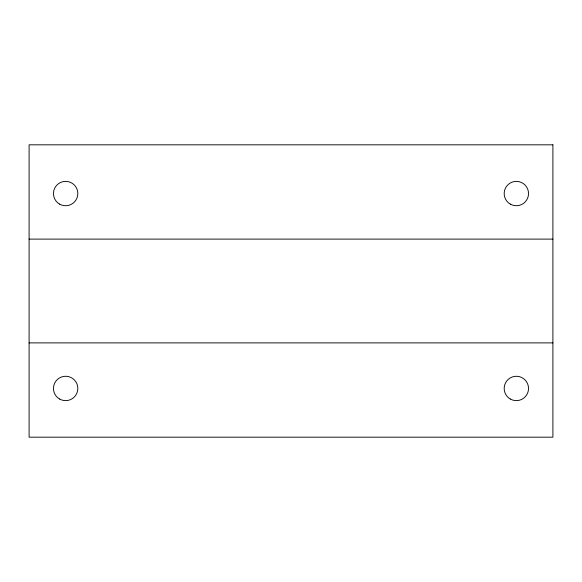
<?xml version="1.0" encoding="UTF-8"?>
<svg xmlns="http://www.w3.org/2000/svg" width="582" height="582" viewBox="0 0 582 582"><rect width="100%" height="100%" fill="white"/><g stroke="black" fill="none" stroke-linecap="round" stroke-linejoin="round"><path stroke-width="0.87" d="M29.1 239.107L552.9 239.107M29.1 342.893L552.9 342.893M552.9 144.823L29.1 144.823L29.1 437.177L552.9 437.177L552.9 144.823M59.553 398.997A12.178 12.178 0 0 0 77.828 388.449A12.178 12.178 0 0 0 59.553 377.9A12.178 12.178 0 0 0 59.553 398.997M59.553 204.1A12.178 12.178 0 0 0 77.828 193.551A12.178 12.178 0 0 0 59.553 183.003A12.178 12.178 0 0 0 59.553 204.1M510.269 398.997A12.178 12.178 0 0 0 528.536 388.449A12.178 12.178 0 0 0 510.269 377.9A12.178 12.178 0 0 0 510.269 398.997M510.269 204.1A12.178 12.178 0 0 0 528.536 193.551A12.178 12.178 0 0 0 510.269 183.003A12.178 12.178 0 0 0 510.269 204.1"/></g></svg>
